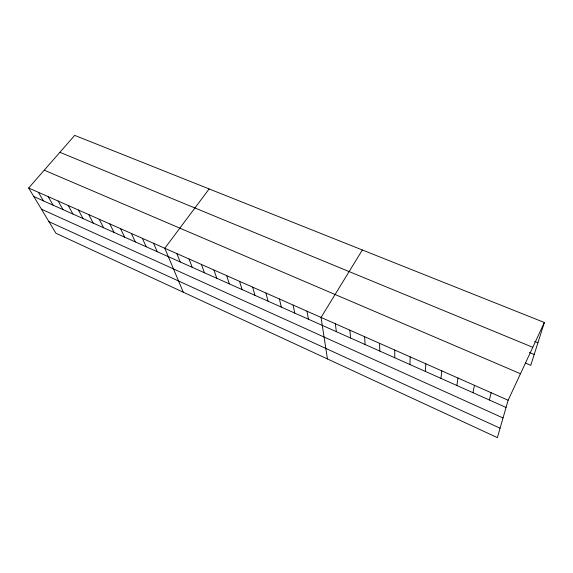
<?xml version="1.0" encoding="UTF-8"?>
<svg xmlns="http://www.w3.org/2000/svg" width="573" height="573" viewBox="0 0 573 573"><rect width="100%" height="100%" fill="white"/><g stroke="black" fill="none" stroke-linecap="round" stroke-linejoin="round"><path stroke-width="0.86" d="M394.761 357.76L394.761 350.053M409.924 364.528L410.196 356.886M425.324 371.404L425.875 363.826M440.966 378.388L441.804 370.874M456.853 385.486L457.985 378.037M472.99 392.691L474.43 385.314M489.385 400.011L491.14 392.713M544.35 322.492L508.129 400.233L497.364 437.622L55.932 233.247L28.65 187.994L74.698 135.378L544.35 322.492L530.777 365.302L525.291 362.988M362.351 249.978L321.059 317.428L327.448 358.956M209.131 188.94L164.816 248.267L183.274 292.209M534.623 341.386L537.932 342.74M59.886 152.303L532.783 347.31M529.38 352.474L534.208 354.472M44.236 170.188L520.477 373.725M28.65 187.994L508.129 400.233M33.828 196.582L506.045 407.453M41.435 209.195L503.022 417.961M48.941 221.651L500.079 428.203M38.362 192.292L43.433 200.872M48.196 196.646L53.153 205.213M58.145 201.051L62.994 209.603M68.223 205.514L72.95 214.051M78.422 210.026L83.028 218.557M88.751 214.596L93.234 223.112M99.208 219.223L103.563 227.725M109.794 223.914L114.02 232.394M120.516 228.656L124.613 237.122M131.382 233.469L135.335 241.913M142.383 238.339L146.194 246.762M153.521 243.267L157.195 251.669M176.842 253.588L180.201 261.947M189.04 258.989L192.234 267.319M201.41 264.468L204.432 272.769M213.951 270.019L216.802 278.292M226.679 275.649L229.336 283.886M239.578 281.364L242.057 289.566M252.672 287.152L254.956 295.324M265.951 293.032L268.035 301.169M279.423 298.999L281.307 307.092M293.097 305.051L294.766 313.109M306.978 311.196L308.424 319.204M335.355 323.752L336.351 331.674M349.867 330.177L350.626 338.049M364.607 336.702L365.116 344.523M379.57 343.327L379.827 351.091"/></g></svg>
